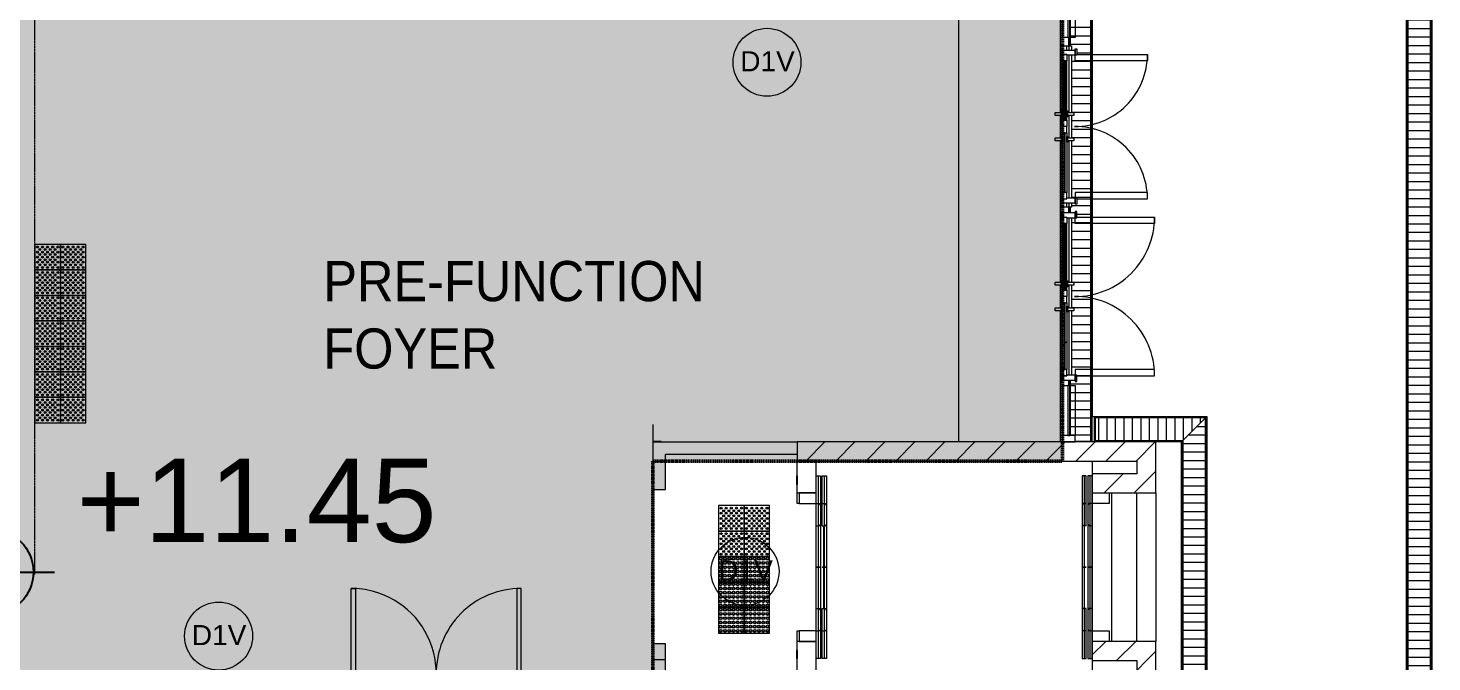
# Model space of a CAD drawing. Header units: millimetres. Extents: x 15878 to 679837, y -72324 to 391440.
# Drawn here: x 75508 to 92039, y 31742 to 39205 of the extents above; entities that cross this region are included whole.
import ezdxf

# ---------------------------------------------------------------- set-up
doc = ezdxf.new("R2010")
doc.units = ezdxf.units.MM
doc.linetypes.add('Demolished', pattern=[4.8, 3.2, -1.6])
doc.linetypes.add('Grid Line__1_200_', pattern=[10.5, 6, -1.5, 1.5, -1.5])
for name, color, linetype, lineweight in [('A-ANNO-NOTE', 131, 'Continuous', 25), ('A-DETL', 90, 'Continuous', 5), ('A-DETL-GENF', 92, 'Continuous', 5), ('A-DETL-THIN', 151, 'Continuous', 5), ('A-DOOR', 31, 'Continuous', 5), ('A-DOOR-FRAM', 31, 'Continuous', 5), ('A-FLOR', 192, 'Continuous', 5), ('A-GENM', 13, 'Continuous', 5), ('A-GLAZ-CURT', 52, 'Continuous', 5), ('A-GLAZ-CWMG', 51, 'Continuous', 5), ('A-WALL', 113, 'Continuous', 5), ('A-WALL-PATT', 111, 'Continuous', 18), ('G-ANNO-TEXT', 231, 'Continuous', 5), ('Q-CASE', 31, 'Continuous', 5), ('S-GRID', 1, 'Continuous', 5)]:
    doc.layers.add(name, color=color, linetype=linetype, lineweight=lineweight)
doc.styles.add('Arial_1', font='arial.ttf', dxfattribs={"height": 983.532934})
doc.styles.add('Swis721 BT', font='swiss.ttf', dxfattribs={"width": 0.9, "height": 473.035439})
doc.styles.add('Swis721 BT_2', font='swiss.ttf', dxfattribs={"height": 236.51772})
pattern_1 = [(45, (0, 0), (-176.7767, 176.7767), [])]

# ---------------------------------------------------------------- blocks, each defined once
blk = doc.blocks.new('DLN-Double Door__X03_ - _M48_2000 x 2450 _WH_-16954911-1_F')
at = {"layer": 'A-DOOR', "color": 253}
for p, q in [((-1000, 1075), (-950, 1075)), ((-1000, 75), (-1000, 1075)), ((-950, 1075), (-950, 75)), ((950, 1075), (950, 75)), ((1000, 1075), (950, 1075)), ((1000, 75), (1000, 1075)), ((-950, 75), (-1000, 75)), ((950, 75), (1000, 75))]:
    blk.add_line(p, q, dxfattribs=at)
for centre, start, end in [((-1000, 75), 74.9167, 90), ((-1000, 75), 14.5833, 74.9167), ((1000, 75), 90, 180.5), ((-1000, 75), 359.5, 14.5833)]:
    blk.add_arc(centre, 1000, start, end, dxfattribs=at)
at = {"layer": 'A-DOOR-FRAM', "color": 253}
for p, q in [((-1040, 105), (-1010, 105)), ((-1040, 75), (-1040, 105)), ((-1010, 75), (-1040, 75)), ((-1025, 75), (-1000, 75)), ((-1025, -75), (-1025, 75)), ((-1010, 105), (-1010, 75)), ((-1000, 75), (-1000, 25)), ((-1000, 25), (-975, 25)), ((-975, 25), (-975, -75)), ((975, 25), (1000, 25)), ((975, -75), (975, 25)), ((1000, 75), (1025, 75)), ((1000, 25), (1000, 75)), ((1010, 75), (1010, 105)), ((1010, 105), (1040, 105)), ((1040, 75), (1010, 75)), ((1025, 75), (1025, -75)), ((1040, 105), (1040, 75)), ((-1040, -75), (-1010, -75)), ((-1040, -105), (-1040, -75)), ((-1010, -105), (-1040, -105)), ((-975, -75), (-1025, -75)), ((-1010, -75), (-1010, -105)), ((1025, -75), (975, -75)), ((1010, -105), (1010, -75)), ((1010, -75), (1040, -75)), ((1040, -105), (1010, -105)), ((1040, -75), (1040, -105))]:
    blk.add_line(p, q, dxfattribs=at)
blk = doc.blocks.new('DLN-Lift Door - Lift Door - 1750 x 2800 _SO_ WH_-15287497-1_F')
at = {"layer": 'A-DOOR', "color": 253}
for p, q in [((-1075, 114.5), (-975, 114.5)), ((-1075, 114.5), (-1075, 112.5)), ((-975, 112.5), (-1075, 112.5)), ((-975, 112.5), (-975, 114.5)), ((-750, 87.5), (-875, 87.5)), ((-875, 87.5), (-875, -112.5)), ((-750, -112.5), (-750, 87.5)), ((875, 87.5), (750, 87.5)), ((750, 87.5), (750, -112.5)), ((875, -112.5), (875, 87.5)), ((975, 114.5), (1075, 114.5)), ((975, 114.5), (975, 112.5)), ((1075, 112.5), (975, 112.5)), ((1075, 112.5), (1075, 114.5)), ((-1075, -162.5), (-1075, -112.5)), ((-1075, -112.5), (0, -112.5)), ((-1075, -137.5), (1075, -137.5)), ((0, -162.5), (-1075, -162.5)), ((-875, -112.5), (-750, -112.5)), ((-750, -112.5), (-750, -152.5)), ((-750, -152.5), (-740, -152.5)), ((-740, -152.5), (-740, -162.5)), ((-497.5, -152.5), (-497.5, -162.5)), ((-497.5, -152.5), (-487.5, -152.5)), ((-487.5, -112.5), (-487.5, -152.5)), ((0, -162.5), (0, -112.5)), ((0, -112.5), (1075, -112.5)), ((0, -112.5), (0, -162.5)), ((1075, -162.5), (0, -162.5)), ((487.5, -112.5), (487.5, -152.5)), ((497.5, -152.5), (487.5, -152.5)), ((497.5, -152.5), (497.5, -162.5)), ((740, -152.5), (740, -162.5)), ((750, -152.5), (740, -152.5)), ((750, -112.5), (750, -152.5)), ((750, -112.5), (875, -112.5)), ((1075, -112.5), (1075, -162.5)), ((-1075, -232.5), (-1075, -182.5)), ((-1075, -182.5), (-487.5, -182.5)), ((1075, -207.5), (-1075, -207.5)), ((0, -232.5), (-1075, -232.5)), ((-750, -182.5), (-750, -222.5)), ((-750, -222.5), (-740, -222.5)), ((-740, -222.5), (-740, -232.5)), ((-497.5, -222.5), (-497.5, -232.5)), ((-497.5, -222.5), (-487.5, -222.5)), ((-487.5, -182.5), (-487.5, -222.5)), ((-487.5, -202.5), (487.5, -202.5)), ((0, -232.5), (0, -182.5)), ((0, -182.5), (0, -232.5)), ((1075, -232.5), (0, -232.5)), ((487.5, -182.5), (487.5, -222.5)), ((487.5, -182.5), (1075, -182.5)), ((497.5, -222.5), (487.5, -222.5)), ((497.5, -222.5), (497.5, -232.5)), ((740, -222.5), (740, -232.5)), ((750, -222.5), (740, -222.5)), ((750, -182.5), (750, -222.5)), ((1075, -182.5), (1075, -232.5))]:
    blk.add_line(p, q, dxfattribs=at)
blk = doc.blocks.new('System Panel - _DLN__12_12mm laminated clear glass-12670549-1_F')
at = {"layer": 'A-GLAZ-CURT', "color": 253}
for p, q in [((294, 13), (-294, 13)), ((-294, 13), (-294, -13)), ((294, -13), (294, 13)), ((-294, -13), (294, -13))]:
    blk.add_line(p, q, dxfattribs=at)
blk = doc.blocks.new('Rectangular Mullion - DLN_75 x 150mm _WD_-STUR_ OPENING-12670546-1_F')
at = {"layer": 'A-GLAZ-CWMG', "color": 253}
for p, q in [((87689, 34995), (87752, 34995)), ((87689, 34995), (87689, 34407)), ((87777, 34995), (87839, 34995)), ((87839, 34995), (87839, 34407))]:
    blk.add_line(p, q, dxfattribs=at)
blk = doc.blocks.new('Rectangular Mullion - DLN_FRAME-11282500-1_F')
at = {"layer": 'A-GLAZ-CWMG', "color": 253}
for p, q in [((87664, 36045), (87664, 35912)), ((87764, 36045), (87764, 35912)), ((87794, 36045), (87794, 35912)), ((87664, 35877), (87664, 35095)), ((87764, 35877), (87764, 35120)), ((87794, 35877), (87794, 35120))]:
    blk.add_line(p, q, dxfattribs=at)
blk = doc.blocks.new('Rectangular Mullion - DLN_FRAME-11282501-1_F')
at = {"layer": 'A-GLAZ-CWMG', "color": 253}
for p, q in [((87664, 36995), (87664, 36212)), ((87764, 36970), (87764, 36212)), ((87794, 36970), (87794, 36212)), ((87664, 36177), (87664, 36045)), ((87764, 36177), (87764, 36045)), ((87794, 36177), (87794, 36045))]:
    blk.add_line(p, q, dxfattribs=at)
blk = doc.blocks.new('Rectangular Mullion - DLN_FRAME-V48-1_F')
at = {"layer": 'A-GLAZ-CWMG', "color": 253}
for p, q in [((87664, 38045), (87664, 37912)), ((87764, 38045), (87764, 37912)), ((87794, 38045), (87794, 37912)), ((87664, 37877), (87664, 37095)), ((87764, 37877), (87764, 37205)), ((87794, 37877), (87794, 37205)), ((87689, 37095), (87664, 37095)), ((87737, 37095), (87689, 37095)), ((87737, 37145), (87737, 37095)), ((87764, 37095), (87737, 37095)), ((87764, 37145), (87764, 37095)), ((87794, 37095), (87764, 37095)), ((87794, 37145), (87794, 37095))]:
    blk.add_line(p, q, dxfattribs=at)
blk = doc.blocks.new('Rectangular Mullion - DLN_FRAME-V49-1_F')
at = {"layer": 'A-GLAZ-CWMG', "color": 253}
for p, q in [((87664, 38995), (87689, 38995)), ((87664, 38995), (87664, 38212)), ((87689, 38995), (87737, 38995)), ((87737, 38995), (87764, 38995)), ((87737, 38995), (87737, 38945)), ((87764, 38995), (87794, 38995)), ((87764, 38995), (87764, 38945)), ((87764, 38885), (87764, 38212)), ((87794, 38995), (87794, 38945)), ((87794, 38885), (87794, 38212)), ((87664, 38177), (87664, 38045)), ((87764, 38177), (87764, 38045)), ((87794, 38177), (87794, 38045))]:
    blk.add_line(p, q, dxfattribs=at)
blk = doc.blocks.new('Rectangular Mullion - DLN_75 x 150mm _WD_-STUR_ OPENING-6630181-1_F')
at = {"layer": 'A-GLAZ-CWMG', "color": 253}
for p, q in [((0, 75), (-75, 75)), ((-75, 75), (-75, -75)), ((0, -75), (0, 75)), ((-75, -75), (0, -75))]:
    blk.add_line(p, q, dxfattribs=at)
blk = doc.blocks.new('Rectangular Mullion - DLN_75 x 150mm _WD_-STUR_ OPENING-V50-1_F')
at = {"layer": 'A-GLAZ-CWMG', "color": 253}
for p, q in [((87689, 39682), (87689, 39607)), ((87839, 39682), (87839, 39095)), ((87689, 39607), (87689, 39095)), ((87752, 39095), (87689, 39095)), ((87839, 39095), (87777, 39095))]:
    blk.add_line(p, q, dxfattribs=at)
blk = doc.blocks.new('DLN-Double Door_X - Double Glazing Door-1700 x 2800 _WH_-AUTO-11148986-1_F')
at = {"layer": 'A-DOOR', "color": 253}
for p, q in [((-775, 75), (-850, 75)), ((-850, 75), (-850, 25)), ((-850, 25), (-775, 25)), ((-775, 75), (-185, 75)), ((-775, 25), (-775, 75)), ((-75, 55), (-775, 55)), ((-775, 55), (-775, 45)), ((-775, 45), (-75, 45)), ((-185, 25), (-775, 25)), ((-185, 85), (-115, 85)), ((-185, 85), (-185, 75)), ((-115, 75), (-185, 75)), ((-185, 25), (-115, 25)), ((-185, 25), (-185, 15)), ((-115, 15), (-185, 15)), ((-167.5, 160), (-132.5, 160)), ((-167.5, 85), (-167.5, 160)), ((-167.5, -60), (-167.5, 15)), ((-132.5, 160), (-132.5, 85)), ((-132.5, 15), (-132.5, -60)), ((-115, 75), (-115, 85)), ((-115, 75), (-75, 75)), ((-115, 15), (-115, 25)), ((-75, 25), (-115, 25)), ((0, 75), (-75, 75)), ((-75, 75), (-75, 25)), ((-75, 45), (-75, 55)), ((-75, 25), (0, 25)), ((0, 25), (0, 75)), ((0, 75), (75, 75)), ((0, 25), (0, 75)), ((75, 25), (0, 25)), ((15, 80), (60, 80)), ((15, 80), (15, 75)), ((22.5, 85), (22.5, 80)), ((22.5, 85), (52.5, 85)), ((52.5, 85), (22.5, 85)), ((52.5, 80), (52.5, 85)), ((60, 75), (60, 80)), ((115, 75), (75, 75)), ((75, 75), (75, 25)), ((75, 45), (75, 55)), ((75, 55), (775, 55)), ((775, 45), (75, 45)), ((75, 25), (115, 25)), ((115, 85), (185, 85)), ((115, 85), (115, 75)), ((185, 75), (115, 75)), ((115, 25), (185, 25)), ((115, 25), (115, 15)), ((185, 15), (115, 15)), ((132.5, 85), (132.5, 160)), ((132.5, 160), (167.5, 160)), ((132.5, -60), (132.5, 15)), ((167.5, 160), (167.5, 85)), ((167.5, 15), (167.5, -60)), ((185, 75), (185, 85)), ((775, 75), (185, 75)), ((185, 15), (185, 25)), ((185, 25), (775, 25)), ((775, 75), (850, 75)), ((775, 25), (775, 75)), ((775, 55), (775, 45)), ((850, 25), (775, 25)), ((850, 75), (850, 25)), ((-850, -95), (-850, -925)), ((-775, -75), (-840, -75)), ((-775, -925), (-775, -75)), ((-132.5, -60), (-167.5, -60)), ((167.5, -60), (132.5, -60)), ((775, -75), (840, -75)), ((775, -925), (775, -75)), ((850, -95), (850, -925)), ((-850, -925), (-775, -925)), ((850, -925), (775, -925))]:
    blk.add_line(p, q, dxfattribs=at)
for centre, start, end in [((-850, -75), 270, 0.5), ((850, -75), 179.5, 270)]:
    blk.add_arc(centre, 850, start, end, dxfattribs=at)
at = {"layer": 'A-DOOR-FRAM', "color": 253}
for p, q in [((-915, 75), (-915, 95)), ((-915, 95), (-840, 95)), ((-840, 75), (-915, 75)), ((-900, 75), (-850, 75)), ((-900, -75), (-900, 75)), ((-850, 75), (-850, 25)), ((-850, 25), (-840, 25)), ((-840, 95), (-840, 75)), ((-840, 25), (-840, -75)), ((840, 95), (915, 95)), ((840, 75), (840, 95)), ((915, 75), (840, 75)), ((840, 25), (850, 25)), ((840, -75), (840, 25)), ((850, 75), (900, 75)), ((850, 25), (850, 75)), ((900, 75), (900, -75)), ((915, 95), (915, 75)), ((-915, -95), (-915, -75)), ((-915, -75), (-840, -75)), ((-840, -95), (-915, -95)), ((-840, -75), (-900, -75)), ((-840, -75), (-840, -95)), ((840, -75), (915, -75)), ((840, -95), (840, -75)), ((900, -75), (840, -75)), ((915, -95), (840, -95)), ((915, -75), (915, -95))]:
    blk.add_line(p, q, dxfattribs=at)
blk = doc.blocks.new('DLN-Double Door_X Corten_SingleDoorSwing - Double Glazing Door-1900 x 2800 _WH_ 2-18325793-1_F')
at = {"layer": 'A-DOOR'}
h = blk.add_hatch(dxfattribs=at)
h.set_pattern_fill('FP_4', color=253, style=0, pattern_type=2)
h.set_pattern_definition([(135, (36045, -87764.3), (-1237.437, -1237.437), []), (135, (34170, -87764.3), (-1237.437, -1237.437), [])])
h.paths.add_polyline_path([(860, -75), (860, -55), (75, -55), (75, -75), (557.4, -75)], flags=0)
h.paths.add_polyline_path([(860, -25), (75, -25), (75, -45), (860, -45)], flags=0)
at = {"layer": 'A-DOOR', "color": 253}
for p, q in [((-935, 1010), (-860, 1010)), ((-935, 95), (-935, 1010)), ((-860, 1010), (-860, 75)), ((860, 1010), (860, 75)), ((935, 1010), (860, 1010)), ((935, 95), (935, 1010)), ((-860, 75), (-925, 75)), ((-167.5, 60), (-132.5, 60)), ((-167.5, -15), (-167.5, 60)), ((-132.5, 60), (-132.5, -15)), ((132.5, -15), (132.5, 60)), ((132.5, 60), (167.5, 60)), ((167.5, 60), (167.5, -15)), ((860, 75), (925, 75)), ((-935, -75), (-935, -25)), ((-935, -25), (-860, -25)), ((-860, -75), (-935, -75)), ((-185, -25), (-860, -25)), ((-860, -25), (-860, -75)), ((-860, -45), (-75, -45)), ((-860, -55), (-860, -45)), ((-75, -55), (-860, -55)), ((-860, -75), (-185, -75)), ((-185, -15), (-115, -15)), ((-185, -15), (-185, -25)), ((-115, -25), (-185, -25)), ((-185, -75), (-115, -75)), ((-185, -75), (-185, -85)), ((-115, -85), (-185, -85)), ((-167.5, -160), (-167.5, -85)), ((-132.5, -160), (-167.5, -160)), ((-132.5, -85), (-132.5, -160)), ((-115, -25), (-115, -15)), ((-75, -25), (-115, -25)), ((-115, -85), (-115, -75)), ((-115, -75), (-75, -75)), ((-75, -75), (-75, -25)), ((-75, -25), (0, -25)), ((-75, -45), (-75, -55)), ((0, -75), (-75, -75)), ((0, -25), (0, -75)), ((75, -25), (0, -25)), ((0, -25), (0, -75)), ((0, -75), (75, -75)), ((15, -75), (15, -80)), ((60, -80), (15, -80)), ((22.5, -80), (22.5, -85)), ((22.5, -85), (52.5, -85)), ((52.5, -85), (22.5, -85)), ((52.5, -85), (52.5, -80)), ((60, -80), (60, -75)), ((75, -25), (115, -25)), ((75, -75), (75, -25)), ((860, -45), (75, -45)), ((75, -45), (75, -55)), ((75, -55), (860, -55)), ((115, -75), (75, -75)), ((115, -15), (185, -15)), ((115, -15), (115, -25)), ((185, -25), (115, -25)), ((115, -75), (185, -75)), ((115, -75), (115, -85)), ((185, -85), (115, -85)), ((132.5, -160), (132.5, -85)), ((167.5, -160), (132.5, -160)), ((167.5, -85), (167.5, -160)), ((185, -25), (185, -15)), ((185, -25), (860, -25)), ((185, -85), (185, -75)), ((860, -75), (185, -75)), ((935, -25), (860, -25)), ((860, -25), (860, -75)), ((860, -55), (860, -45)), ((860, -75), (935, -75)), ((935, -75), (935, -25))]:
    blk.add_line(p, q, dxfattribs=at)
for centre, start, end in [((-935, 75), 359.5, 90), ((935, 75), 90, 180.5)]:
    blk.add_arc(centre, 935, start, end, dxfattribs=at)
at = {"layer": 'A-DOOR-FRAM', "color": 253}
for p, q in [((-925, 95), (-1000, 95)), ((-1000, 95), (-1000, 75)), ((-1000, 75), (-925, 75)), ((-985, 75), (-985, -75)), ((-925, 75), (-985, 75)), ((-925, 75), (-925, 95)), ((-925, -25), (-925, 75)), ((1000, 95), (925, 95)), ((925, 95), (925, 75)), ((925, 75), (1000, 75)), ((985, 75), (925, 75)), ((925, 75), (925, -25)), ((985, -75), (985, 75)), ((1000, 75), (1000, 95)), ((-925, -75), (-1000, -75)), ((-1000, -75), (-1000, -95)), ((-1000, -95), (-925, -95)), ((-985, -75), (-935, -75)), ((-935, -75), (-935, -25)), ((-935, -25), (-925, -25)), ((-925, -95), (-925, -75)), ((925, -25), (935, -25)), ((1000, -75), (925, -75)), ((925, -75), (925, -95)), ((925, -95), (1000, -95)), ((935, -25), (935, -75)), ((935, -75), (985, -75)), ((1000, -95), (1000, -75))]:
    blk.add_line(p, q, dxfattribs=at)
blk = doc.blocks.new('DLN-Surface Channel-L1 - 300x150 _WD_-12820414-1_F')
at = {"layer": 'Q-CASE'}
h = blk.add_hatch(dxfattribs=at)
h.set_pattern_fill('FP_8', color=256, style=0, pattern_type=2)
h.set_pattern_definition([(0, (0, 85), (0, 100), [])])
h.paths.add_polyline_path([(15, 1015), (15, -15), (285, -285), (285, 1015)], flags=0)
h = blk.add_hatch(dxfattribs=at)
h.set_pattern_fill('FP_5', color=256, style=0, pattern_type=2)
h.set_pattern_definition([(90, (15, 0), (-100, 6e-15), [])])
h.paths.add_polyline_path([(-26615, -285), (285, -285), (15, -15), (-26615, -15)], flags=0)
for p, q in [((0, 1025), (300, 1025)), ((300, 1015), (0, 1015)), ((0, 1015), (10, 1015)), ((10, -10), (10, 1015)), ((285, 1015), (15, 1015)), ((15, 1015), (15, -15)), ((285, -285), (285, 1015)), ((300, 1015), (290, 1015)), ((290, 1015), (290, -290)), ((10, -10), (-26615, -10)), ((15, -15), (-26615, -15)), ((285, -285), (15, -15)), ((15, -15), (285, -285)), ((-26615, -285), (285, -285)), ((290, -290), (-26615, -290))]:
    blk.add_line(p, q, dxfattribs=at)
blk = doc.blocks.new('DLN-Surface Channel-L1 - 275x200 _WD_-12676935-1_F')
at = {"layer": 'Q-CASE'}
h = blk.add_hatch(dxfattribs=at)
h.set_pattern_fill('FP_9', color=256, style=0, pattern_type=2)
h.set_pattern_definition([(270, (15, 0), (-100, -6e-15), [])])
h.paths.add_polyline_path([(-850, 15), (15, 15), (260, 260), (-1315, 260), (-1315, 15)], flags=0)
h = blk.add_hatch(dxfattribs=at)
h.set_pattern_fill('FP_10', color=256, style=0, pattern_type=2)
h.set_pattern_definition([(0, (0, -85), (0, -100), [])])
h.paths.add_polyline_path([(260, -5415), (260, 260), (15, 15), (15, 0), (75, 0), (75, -75), (15, -75), (15, -763), (30, -763), (30, -813), (75, -813), (75, -798), (95, -803), (95, -873), (30, -873), (30, -1545), (60, -1545), (60, -1580), (30, -1580), (30, -1845), (60, -1845), (60, -1880), (30, -1880), (30, -2553), (95, -2553), (95, -2628), (75, -2628), (75, -2613), (30, -2613), (30, -2663), (15, -2663), (15, -2728), (75, -2728), (75, -2713), (95, -2713), (95, -2788), (30, -2788), (30, -3545), (60, -3545), (60, -3580), (30, -3580), (30, -3845), (60, -3845), (60, -3880), (30, -3880), (30, -4638), (95, -4638), (95, -4713), (75, -4713), (75, -4698), (15, -4698), (15, -5350), (75, -5350), (75, -5415)], flags=0)
for p, q in [((-1325, 0), (-1325, 275)), ((-1315, 275), (-1325, 275)), ((-1315, 275), (-1315, 0)), ((-1315, 265), (-1315, 275)), ((-1315, 275), (275, 275)), ((-1315, 265), (265, 265)), ((260, 260), (-1315, 260)), ((-1315, 260), (-1315, 15)), ((15, 15), (260, 260)), ((260, 260), (15, 15)), ((260, -5415), (260, 260)), ((265, 265), (265, -5415)), ((275, -5415), (275, 275)), ((-1325, 0), (-1315, 0)), ((-1315, 15), (15, 15)), ((-1315, 0), (-1315, 10)), ((-1315, 10), (-1250, 10)), ((-1250, 0), (-1315, 0)), ((-75, 10), (10, 10)), ((10, 0), (10, 10)), ((15, 15), (15, 0)), ((15, -75), (15, -763)), ((0, -763), (0, -663)), ((10, -763), (10, -663)), ((0, -2728), (0, -2663)), ((10, -2728), (10, -2663)), ((15, -2663), (15, -2728)), ((0, -4763), (0, -4698)), ((10, -4763), (10, -4698)), ((15, -4698), (15, -5350)), ((75, -5415), (260, -5415)), ((75, -5415), (275, -5415)), ((265, -5415), (275, -5415)), ((275, -5425), (275, -5415))]:
    blk.add_line(p, q, dxfattribs=at)
blk = doc.blocks.new('DLN-Surface Channel-S1 - 300x150 _WD_-15637421-1_F')
at = {"layer": 'Q-CASE'}
h = blk.add_hatch(dxfattribs=at)
h.set_pattern_fill('FP_7', color=256, style=0, pattern_type=2)
h.set_pattern_definition([(270, (0, 609.6), (100, 6e-15), [])])
h.paths.add_polyline_path([(21565, 99), (21565, 135), (-21565, 135), (-21565, -135), (21565, -135)], flags=0)
for p, q in [((-21565, 140), (21565, 140)), ((21565, 135), (-21565, 135)), ((-21565, -135), (21565, -135)), ((21565, -140), (-21565, -140))]:
    blk.add_line(p, q, dxfattribs=at)
blk = doc.blocks.new('DLN_Tactile - Positional Tiles-V160-1_F')
at = {"layer": 'A-GENM'}
for p, q in [((150, 150), (-150, 150)), ((-150, 150), (-150, -150)), ((150, -150), (150, 150)), ((-150, -150), (150, -150))]:
    blk.add_line(p, q, dxfattribs=at)
for centre, radius in [((-120, 120), 11.5), ((-120, 60), 11.5), ((-120, 0), 11.5), ((-120, 120), 6), ((-120, 60), 6), ((-120, 0), 6), ((-90, 90), 11.5), ((-90, 30), 11.5), ((-90, 90), 6), ((-90, 30), 6), ((-60, 120), 11.5), ((-60, 60), 11.5), ((-60, 0), 11.5), ((-60, 120), 6), ((-60, 60), 6), ((-60, 0), 6), ((-30, 90), 11.5), ((-30, 30), 11.5), ((-30, 90), 6), ((-30, 30), 6), ((0, 120), 11.5), ((0, 60), 11.5), ((0, 0), 11.5), ((0, 120), 6), ((0, 60), 6), ((0, 0), 6), ((30, 90), 11.5), ((30, 30), 11.5), ((30, 90), 6), ((30, 30), 6), ((60, 120), 11.5), ((60, 60), 11.5), ((60, 0), 11.5), ((60, 120), 6), ((60, 60), 6), ((60, 0), 6), ((90, 90), 11.5), ((90, 30), 11.5), ((90, 90), 6), ((90, 30), 6), ((120, 120), 11.5), ((120, 60), 11.5), ((120, 0), 11.5), ((120, 120), 6), ((120, 60), 6), ((120, 0), 6), ((-120, -60), 11.5), ((-120, -120), 11.5), ((-120, -60), 6), ((-120, -120), 6), ((-90, -30), 11.5), ((-90, -90), 11.5), ((-90, -30), 6), ((-90, -90), 6), ((-60, -60), 11.5), ((-60, -120), 11.5), ((-60, -60), 6), ((-60, -120), 6), ((-30, -30), 11.5), ((-30, -90), 11.5), ((-30, -30), 6), ((-30, -90), 6), ((0, -60), 11.5), ((0, -120), 11.5), ((0, -60), 6), ((0, -120), 6), ((30, -30), 11.5), ((30, -90), 11.5), ((30, -30), 6), ((30, -90), 6), ((60, -60), 11.5), ((60, -120), 11.5), ((60, -60), 6), ((60, -120), 6), ((90, -30), 11.5), ((90, -90), 11.5), ((90, -30), 6), ((90, -90), 6), ((120, -60), 11.5), ((120, -120), 11.5), ((120, -60), 6), ((120, -120), 6)]:
    blk.add_circle(centre, radius, dxfattribs=at)
blk = doc.blocks.new('DLN_Tactile - Hazard warning Tiles-16031453-1_F')
at = {"layer": 'A-GENM'}
for p, q in [((150, 150), (-150, 150)), ((-150, 150), (-150, -150)), ((150, -150), (150, 150)), ((-150, -150), (150, -150))]:
    blk.add_line(p, q, dxfattribs=at)
for centre, radius in [((-125, 125), 17.5), ((-125, 75), 17.5), ((-125, 25), 17.5), ((-125, 125), 12.5), ((-125, 75), 12.5), ((-125, 25), 12.5), ((-75, 125), 17.5), ((-75, 75), 17.5), ((-75, 25), 17.5), ((-75, 125), 12.5), ((-75, 75), 12.5), ((-75, 25), 12.5), ((-25, 125), 17.5), ((-25, 75), 17.5), ((-25, 25), 17.5), ((-25, 125), 12.5), ((-25, 75), 12.5), ((-25, 25), 12.5), ((25, 125), 17.5), ((25, 75), 17.5), ((25, 25), 17.5), ((25, 125), 12.5), ((25, 75), 12.5), ((25, 25), 12.5), ((75, 125), 17.5), ((75, 75), 17.5), ((75, 25), 17.5), ((75, 125), 12.5), ((75, 75), 12.5), ((75, 25), 12.5), ((125, 125), 17.5), ((125, 75), 17.5), ((125, 25), 17.5), ((125, 125), 12.5), ((125, 75), 12.5), ((125, 25), 12.5), ((-125, -25), 17.5), ((-125, -75), 17.5), ((-125, -125), 17.5), ((-125, -25), 12.5), ((-125, -75), 12.5), ((-125, -125), 12.5), ((-75, -25), 17.5), ((-75, -75), 17.5), ((-75, -125), 17.5), ((-75, -25), 12.5), ((-75, -75), 12.5), ((-75, -125), 12.5), ((-25, -25), 17.5), ((-25, -75), 17.5), ((-25, -125), 17.5), ((-25, -25), 12.5), ((-25, -75), 12.5), ((-25, -125), 12.5), ((25, -25), 17.5), ((25, -75), 17.5), ((25, -125), 17.5), ((25, -25), 12.5), ((25, -75), 12.5), ((25, -125), 12.5), ((75, -25), 17.5), ((75, -75), 17.5), ((75, -125), 17.5), ((75, -25), 12.5), ((75, -75), 12.5), ((75, -125), 12.5), ((125, -25), 17.5), ((125, -75), 17.5), ((125, -125), 17.5), ((125, -25), 12.5), ((125, -75), 12.5), ((125, -125), 12.5)]:
    blk.add_circle(centre, radius, dxfattribs=at)
blk = doc.blocks.new('DLN_Tactile - Positional Tiles-16031454-1_F')
at = {"layer": 'A-GENM'}
for p, q in [((150, 150), (-150, 150)), ((-150, 150), (-150, -150)), ((150, -150), (150, 150)), ((-150, -150), (150, -150))]:
    blk.add_line(p, q, dxfattribs=at)
for centre, radius in [((-120, 120), 11.5), ((-120, 60), 11.5), ((-120, 0), 11.5), ((-120, 120), 6), ((-120, 60), 6), ((-120, 0), 6), ((-90, 90), 11.5), ((-90, 30), 11.5), ((-90, 90), 6), ((-90, 30), 6), ((-60, 120), 11.5), ((-60, 60), 11.5), ((-60, 0), 11.5), ((-60, 120), 6), ((-60, 60), 6), ((-60, 0), 6), ((-30, 90), 11.5), ((-30, 30), 11.5), ((-30, 90), 6), ((-30, 30), 6), ((0, 120), 11.5), ((0, 60), 11.5), ((0, 0), 11.5), ((0, 120), 6), ((0, 60), 6), ((0, 0), 6), ((30, 90), 11.5), ((30, 30), 11.5), ((30, 90), 6), ((30, 30), 6), ((60, 120), 11.5), ((60, 60), 11.5), ((60, 0), 11.5), ((60, 120), 6), ((60, 60), 6), ((60, 0), 6), ((90, 90), 11.5), ((90, 30), 11.5), ((90, 90), 6), ((90, 30), 6), ((120, 120), 11.5), ((120, 60), 11.5), ((120, 0), 11.5), ((120, 120), 6), ((120, 60), 6), ((120, 0), 6), ((-120, -60), 11.5), ((-120, -120), 11.5), ((-120, -60), 6), ((-120, -120), 6), ((-90, -30), 11.5), ((-90, -90), 11.5), ((-90, -30), 6), ((-90, -90), 6), ((-60, -60), 11.5), ((-60, -120), 11.5), ((-60, -60), 6), ((-60, -120), 6), ((-30, -30), 11.5), ((-30, -90), 11.5), ((-30, -30), 6), ((-30, -90), 6), ((0, -60), 11.5), ((0, -120), 11.5), ((0, -60), 6), ((0, -120), 6), ((30, -30), 11.5), ((30, -90), 11.5), ((30, -30), 6), ((30, -90), 6), ((60, -60), 11.5), ((60, -120), 11.5), ((60, -60), 6), ((60, -120), 6), ((90, -30), 11.5), ((90, -90), 11.5), ((90, -30), 6), ((90, -90), 6), ((120, -60), 11.5), ((120, -120), 11.5), ((120, -60), 6), ((120, -120), 6)]:
    blk.add_circle(centre, radius, dxfattribs=at)
blk = doc.blocks.new('DLN-Lift Door - Lift Door - 1750 x 2800 _SO_ WH_-16663629-1_F')
at = {"layer": 'A-DOOR', "color": 253}
for p, q in [((0, 232.5), (-1075, 232.5)), ((-1075, 232.5), (-1075, 182.5)), ((1075, 207.5), (-1075, 207.5)), ((-1075, 182.5), (-487.5, 182.5)), ((-750, 222.5), (-740, 222.5)), ((-750, 182.5), (-750, 222.5)), ((-740, 222.5), (-740, 232.5)), ((-497.5, 222.5), (-497.5, 232.5)), ((-497.5, 222.5), (-487.5, 222.5)), ((-487.5, 182.5), (-487.5, 222.5)), ((-487.5, 202.5), (487.5, 202.5)), ((1075, 232.5), (0, 232.5)), ((0, 232.5), (0, 182.5)), ((0, 182.5), (0, 232.5)), ((497.5, 222.5), (487.5, 222.5)), ((487.5, 182.5), (487.5, 222.5)), ((487.5, 182.5), (1075, 182.5)), ((497.5, 222.5), (497.5, 232.5)), ((740, 222.5), (740, 232.5)), ((750, 222.5), (740, 222.5)), ((750, 182.5), (750, 222.5)), ((1075, 182.5), (1075, 232.5)), ((0, 162.5), (-1075, 162.5)), ((-1075, 162.5), (-1075, 112.5)), ((-1075, 137.5), (1075, 137.5)), ((-1075, 112.5), (0, 112.5)), ((-875, -87.5), (-875, 112.5)), ((-875, 112.5), (-750, 112.5)), ((-750, 152.5), (-740, 152.5)), ((-750, 112.5), (-750, 152.5)), ((-750, 112.5), (-750, -87.5)), ((-740, 152.5), (-740, 162.5)), ((-497.5, 152.5), (-497.5, 162.5)), ((-497.5, 152.5), (-487.5, 152.5)), ((-487.5, 112.5), (-487.5, 152.5)), ((1075, 162.5), (0, 162.5)), ((0, 162.5), (0, 112.5)), ((0, 112.5), (0, 162.5)), ((0, 112.5), (1075, 112.5)), ((497.5, 152.5), (487.5, 152.5)), ((487.5, 112.5), (487.5, 152.5)), ((497.5, 152.5), (497.5, 162.5)), ((740, 152.5), (740, 162.5)), ((750, 152.5), (740, 152.5)), ((750, 112.5), (750, 152.5)), ((750, 112.5), (875, 112.5)), ((750, -87.5), (750, 112.5)), ((875, 112.5), (875, -87.5)), ((1075, 112.5), (1075, 162.5)), ((-750, -87.5), (-875, -87.5)), ((875, -87.5), (750, -87.5))]:
    blk.add_line(p, q, dxfattribs=at)
blk = doc.blocks.new('Signage - Lift - Type 1-17070344-1_F')
at = {"layer": 'A-GENM'}
for p, q in [((25, -81), (116, -81)), ((125, -75), (26, -75)), ((119, -81), (119, -275)), ((125, -275), (125, -75)), ((119, -275), (125, -275))]:
    blk.add_line(p, q, dxfattribs=at)
blk = doc.blocks.new('DLN_Slab Level Mark - SSL-2mm_Type 2-2670448-1_F')
at = {"layer": 'A-ANNO-NOTE'}
for p, q in [((0, 1.5), (0, -1.5)), ((-1.5, 0), (1.5, 0))]:
    blk.add_line(p, q, dxfattribs=at)
blk.add_circle((0, 0), 1, dxfattribs=at)

msp = doc.modelspace()

# ---------------------------------------------------------------- hatches: boundary and pattern name
at = {"layer": 'A-DETL-GENF', "transparency": 33554585}
msp.add_hatch(color=253, dxfattribs=at).paths.add_polyline_path([(78839.3, 7707.5), (78839.3, 15874.2), (88639.3, 15874.2), (88639.3, 23590.5), (86708.4, 23590.5), (86708.4, 23740.5), (88536.2, 31007.5), (88039.3, 31007.5), (88039.3, 31457.5), (82864.3, 31457.5), (82864.3, 34107.5), (87689.3, 34107.5), (87689.3, 39607.5), (85289.3, 39607.5), (85289.3, 40057.5), (83089.3, 40057.5), (83089.3, 39607.5), (74619.3, 39607.5), (74619.3, 40057.5), (72419.3, 40057.5), (72419.3, 39607.5), (71539.3, 39607.5), (71539.3, 52007.5), (63889.3, 52007.5), (63889.3, 51407.5), (63289.3, 51407.5), (63289.3, 37257.5), (75389.3, 37257.5), (75389.3, 33757.5), (52639.3, 33757.5), (52639.3, 31607.5), (76689.3, 31607.5), (76689.3, 29767.5), (75489.3, 29767.5), (75489.3, 27367.5), (76689.3, 27367.5), (76689.3, 21440.5), (78464.3, 21440.5), (78464.3, 18024.2), (76689.3, 18024.2), (76689.3, 12097.5), (75489.3, 12097.5), (75489.3, 9697.5), (76689.3, 9697.5), (76689.3, 7707.5), (78457.2, 7707.5)], flags=0)
at = {"layer": 'A-WALL-PATT', "lineweight": 5, "transparency": 33554432}
h = msp.add_hatch(color=253, dxfattribs=at)
h.paths.add_polyline_path([(82864.3, 31607.5), (83014.3, 31607.5), (83014.3, 31955), (82864.3, 31955)], flags=0)
h.paths.add_polyline_path([(83014.3, 33771.5), (83014.3, 34332.5), (82864.3, 34332.5), (82864.3, 33771.5)], flags=0)
msp.add_hatch(color=253, dxfattribs=at).paths.add_polyline_path([(83014.3, 34182.5), (84564.3, 34182.5), (84564.3, 34332.5), (83014.3, 34332.5)], flags=0)
at = {"layer": 'A-WALL-PATT', "lineweight": 5}
h = msp.add_hatch(dxfattribs=at)
h.set_pattern_fill('FP_11', color=253, style=0, pattern_type=2)
h.set_pattern_definition(pattern_1)
h.paths.add_polyline_path([(85289.3, 34107.5), (87689.3, 34107.5), (87689.3, 34332.5), (84564.3, 34332.5), (84564.3, 34107.5)], flags=0)
h = msp.add_hatch(dxfattribs=at)
h.set_pattern_fill('FP_11', color=253, style=0, pattern_type=2)
h.set_pattern_definition(pattern_1)
h.paths.add_polyline_path([(88789.3, 34107.5), (88789.3, 34332.5), (87689.3, 34332.5), (87689.3, 34107.5), (88605.1, 34107.5)], flags=0)
h = msp.add_hatch(dxfattribs=at)
h.set_pattern_fill('FP_11', color=253, style=0, pattern_type=2)
h.set_pattern_definition(pattern_1)
h.paths.add_polyline_path([(88605.1, 31007.5), (88789.3, 31007.5), (88789.3, 31757.5), (88564.3, 31757.5), (88564.3, 31007.5)], flags=0)
h.paths.add_polyline_path([(88789.3, 33732.5), (88789.3, 34107.5), (88564.3, 34107.5), (88564.3, 33732.5), (88605.1, 33732.5)], flags=0)
h = msp.add_hatch(dxfattribs=at)
h.set_pattern_fill('FP_11', color=253, style=0, pattern_type=2)
h.set_pattern_definition(pattern_1)
h.paths.add_polyline_path([(88564.3, 33732.5), (88564.3, 33957.5), (88039.3, 33957.5), (88039.3, 33732.5)], flags=0)
h = msp.add_hatch(dxfattribs=at)
h.set_pattern_fill('FP_11', color=253, style=0, pattern_type=2)
h.set_pattern_definition(pattern_1)
h.paths.add_polyline_path([(88789.3, 31757.5), (88789.3, 31982.5), (88039.3, 31982.5), (88039.3, 31757.5), (88605.1, 31757.5)], flags=0)

# ---------------------------------------------------------------- linework, layer by layer
at = {"layer": 'A-DETL', "linetype": 'Demolished', "lineweight": 50}
for p, q in [((87689.3, 34107.5), (87689.3, 39607.5)), ((82864.3, 31457.5), (82864.3, 34107.5)), ((82864.3, 34107.5), (87689.3, 34107.5))]:
    msp.add_line(p, q, dxfattribs=at)
at = {"layer": 'A-DETL-THIN'}
for centre in [(84209.6, 38802), (83950.9, 32807.6), (77751.7, 32046.4)]:
    msp.add_circle(centre, 400, dxfattribs=at)
at = {"layer": 'A-FLOR', "color": 253}
for p, q in [((91739.3, 23740.5), (91739.3, 48707.7)), ((92039.3, 48707.7), (92039.3, 23740.5)), ((88039.3, 40057.5), (88039.3, 34632.5)), ((88039.3, 34632.5), (89389.3, 34632.5)), ((89389.3, 34632.5), (89389.3, 23740.5)), ((89089.3, 34332.5), (88789.3, 34332.5)), ((89089.3, 23740.5), (89089.3, 34332.5)), ((88789.3, 33732.5), (88789.3, 31982.5))]:
    msp.add_line(p, q, dxfattribs=at)
at = {"layer": 'A-FLOR'}
for p, q in [((86464.3, 39607.5), (86464.3, 34332.5)), ((87664.3, 38212.5), (87664.3, 39607.5)), ((87664.3, 37912.5), (87664.3, 38177.5)), ((87664.3, 36212.5), (87664.3, 37877.5)), ((87664.3, 35912.5), (87664.3, 36177.5)), ((87664.3, 34332.5), (87664.3, 35877.5)), ((87689.3, 34707.5), (87664.3, 34707.5)), ((82864.3, 34332.5), (82864.3, 31607.5)), ((82864.3, 34332.5), (82963.5, 34332.5)), ((82964.3, 34332.5), (84564.3, 34332.5)), ((82864.3, 34107.5), (83014.3, 34107.5)), ((84564.3, 34182.5), (83014.3, 34182.5)), ((84564.3, 33607.5), (84564.3, 34107.5)), ((84789.3, 33732.5), (84789.3, 34107.5)), ((88039.3, 34107.5), (88039.3, 31607.5)), ((84589.3, 33607.5), (84564.3, 33607.5)), ((84789.3, 32107.5), (84789.3, 33607.5)), ((84564.3, 31607.5), (84564.3, 32107.5)), ((84564.3, 32107.5), (84589.3, 32107.5)), ((82864.3, 31771.5), (83014.3, 31771.5))]:
    msp.add_line(p, q, dxfattribs=at)
at = {"layer": 'A-WALL', "color": 9, "lineweight": 20}
for p, q in [((88789.3, 34332.5), (84564.3, 34332.5)), ((84564.3, 34332.5), (84564.3, 34107.5)), ((88789.3, 33732.5), (88789.3, 34332.5)), ((84564.3, 34107.5), (88564.3, 34107.5)), ((88564.3, 34107.5), (88564.3, 33957.5)), ((88564.3, 33957.5), (88039.3, 33957.5)), ((88039.3, 33957.5), (88039.3, 33732.5)), ((88039.3, 33732.5), (88789.3, 33732.5)), ((88789.3, 31982.5), (88039.3, 31982.5)), ((88039.3, 31982.5), (88039.3, 31757.5)), ((88789.3, 31007.5), (88789.3, 31982.5)), ((88039.3, 31757.5), (88564.3, 31757.5)), ((88564.3, 31757.5), (88564.3, 31007.5))]:
    msp.add_line(p, q, dxfattribs=at)
at = {"layer": 'A-WALL', "color": 253}
for p, q in [((83014.3, 33771.5), (83014.3, 34182.5)), ((84789.3, 34107.5), (84564.3, 34107.5)), ((82864.3, 33771.5), (83014.3, 33771.5)), ((84564.3, 33732.5), (84789.3, 33732.5)), ((88264.3, 33732.5), (88264.3, 31982.5)), ((88564.3, 31982.5), (88564.3, 33732.5)), ((88039.3, 32107.5), (88039.3, 33607.5)), ((83014.3, 31955), (82864.3, 31955)), ((83014.3, 31607.5), (83014.3, 31955)), ((84789.3, 31982.5), (84564.3, 31982.5)), ((84789.3, 31607.5), (84789.3, 31982.5))]:
    msp.add_line(p, q, dxfattribs=at)
at = {"layer": 'S-GRID', "color": 254, "linetype": 'Grid Line__1_200_'}
msp.add_line((75589.3, 32771.5), (75589.3, 49359.1), dxfattribs=at)

# ---------------------------------------------------------------- block references
at = {"layer": 'A-ANNO-NOTE', "xscale": 500, "yscale": 500, "zscale": 500, "rotation": 89.99999999999993}
msp.add_blockref('DLN_Slab Level Mark - SSL-2mm_Type 2-2670448-1_F', (75071.3, 32801.1), dxfattribs=at)
at = {"layer": 'A-DOOR', "color": 253}
for name, p, rotation in [('DLN-Double Door_X - Double Glazing Door-1700 x 2800 _WH_-AUTO-11148986-1_F', (87764.3, 38045), 90), ('DLN-Double Door_X Corten_SingleDoorSwing - Double Glazing Door-1900 x 2800 _WH_ 2-18325793-1_F', (87764.3, 36045), 270), ('DLN-Lift Door - Lift Door - 1750 x 2800 _SO_ WH_-15287497-1_F', (84676.8, 32857.5), 89.99999999999997), ('DLN-Lift Door - Lift Door - 1750 x 2800 _SO_ WH_-16663629-1_F', (88151.8, 32857.5), 90)]:
    msp.add_blockref(name, p, dxfattribs=dict(at, rotation=rotation))
msp.add_blockref('DLN-Double Door__X03_ - _M48_2000 x 2450 _WH_-16954911-1_F', (80314.3, 31532.5), dxfattribs=at)
at = {"layer": 'A-GENM'}
for p in [(75738.2, 36507.5), (76038.2, 36507.5), (75738.2, 36207.5), (76038.2, 36207.5), (75738.2, 35907.5), (76038.2, 35907.5), (75738.2, 35607.5), (76038.2, 35607.5), (75738.2, 35307.5), (76038.2, 35307.5), (75738.2, 35007.5), (76038.2, 35007.5), (75738.2, 34707.5), (76038.2, 34707.5)]:
    msp.add_blockref('DLN_Tactile - Positional Tiles-V160-1_F', p, dxfattribs=at)
at = {"layer": 'A-GENM', "rotation": 180}
for name, p in [('Signage - Lift - Type 1-17070344-1_F', (82989.3, 34257.5)), ('DLN_Tactile - Positional Tiles-16031454-1_F', (83789.3, 33432.5)), ('DLN_Tactile - Positional Tiles-16031454-1_F', (84089.3, 33432.5)), ('DLN_Tactile - Positional Tiles-16031454-1_F', (83789.3, 33132.5)), ('DLN_Tactile - Positional Tiles-16031454-1_F', (84089.3, 33132.5)), ('DLN_Tactile - Hazard warning Tiles-16031453-1_F', (83789.3, 32832.5)), ('DLN_Tactile - Hazard warning Tiles-16031453-1_F', (84089.3, 32832.5)), ('DLN_Tactile - Hazard warning Tiles-16031453-1_F', (83789.3, 32532.5)), ('DLN_Tactile - Hazard warning Tiles-16031453-1_F', (84089.3, 32532.5)), ('DLN_Tactile - Hazard warning Tiles-16031453-1_F', (83789.3, 32232.5)), ('DLN_Tactile - Hazard warning Tiles-16031453-1_F', (84089.3, 32232.5))]:
    msp.add_blockref(name, p, dxfattribs=at)
at = {"layer": 'A-GLAZ-CURT', "color": 253, "rotation": 90}
for p in [(87764.3, 39388.7), (87764.3, 34701.2)]:
    msp.add_blockref('System Panel - _DLN__12_12mm laminated clear glass-12670549-1_F', p, dxfattribs=at)
at = {"layer": 'A-GLAZ-CWMG', "color": 253}
for name in ['Rectangular Mullion - DLN_75 x 150mm _WD_-STUR_ OPENING-V50-1_F', 'Rectangular Mullion - DLN_FRAME-V49-1_F', 'Rectangular Mullion - DLN_FRAME-V48-1_F', 'Rectangular Mullion - DLN_FRAME-11282501-1_F', 'Rectangular Mullion - DLN_FRAME-11282500-1_F', 'Rectangular Mullion - DLN_75 x 150mm _WD_-STUR_ OPENING-12670546-1_F']:
    msp.add_blockref(name, (0, 0), dxfattribs=at)
at = {"layer": 'A-GLAZ-CWMG', "color": 253, "rotation": 270}
msp.add_blockref('Rectangular Mullion - DLN_75 x 150mm _WD_-STUR_ OPENING-6630181-1_F', (87764.3, 34332.5), dxfattribs=at)
at = {"layer": 'Q-CASE'}
for name, p, rotation in [('DLN-Surface Channel-S1 - 300x150 _WD_-15637421-1_F', (91889.3, 27132.6), 269.9999999999994), ('DLN-Surface Channel-L1 - 300x150 _WD_-12820414-1_F', (89089.3, 34332.5), 89.99999999999955)]:
    msp.add_blockref(name, p, dxfattribs=dict(at, rotation=rotation))
msp.add_blockref('DLN-Surface Channel-L1 - 275x200 _WD_-12676935-1_F', (87764.3, 39757.5), dxfattribs=at)

# ---------------------------------------------------------------- texts
at = {"layer": 'A-ANNO-NOTE', "lineweight": 5, "insert": (76078.3, 34136.2), "char_height": 983.53, "width": 5052, "attachment_point": 1, "line_spacing_factor": 0.938532, "style": 'Arial_1'}
msp.add_mtext('+11.45', dxfattribs=at)
at = {"layer": 'G-ANNO-TEXT', "color": 7, "attachment_point": 1, "line_spacing_factor": 1.00667}
for s, insert, char_height, width, style in [('D1V', (83894.3, 38932.1), 236.52, 738, 'Swis721 BT_2'), ('PRE-FUNCTION\\PFOYER', (78985.1, 36462.6), 473.035, 5202, 'Swis721 BT'), ('D1V', (83635.6, 32937.7), 236.52, 738, 'Swis721 BT_2'), ('D1V', (77436.4, 32176.5), 236.52, 738, 'Swis721 BT_2')]:
    msp.add_mtext(s, dxfattribs=dict(at, insert=insert, char_height=char_height, width=width, style=style))

doc.saveas('drawing.dxf')
